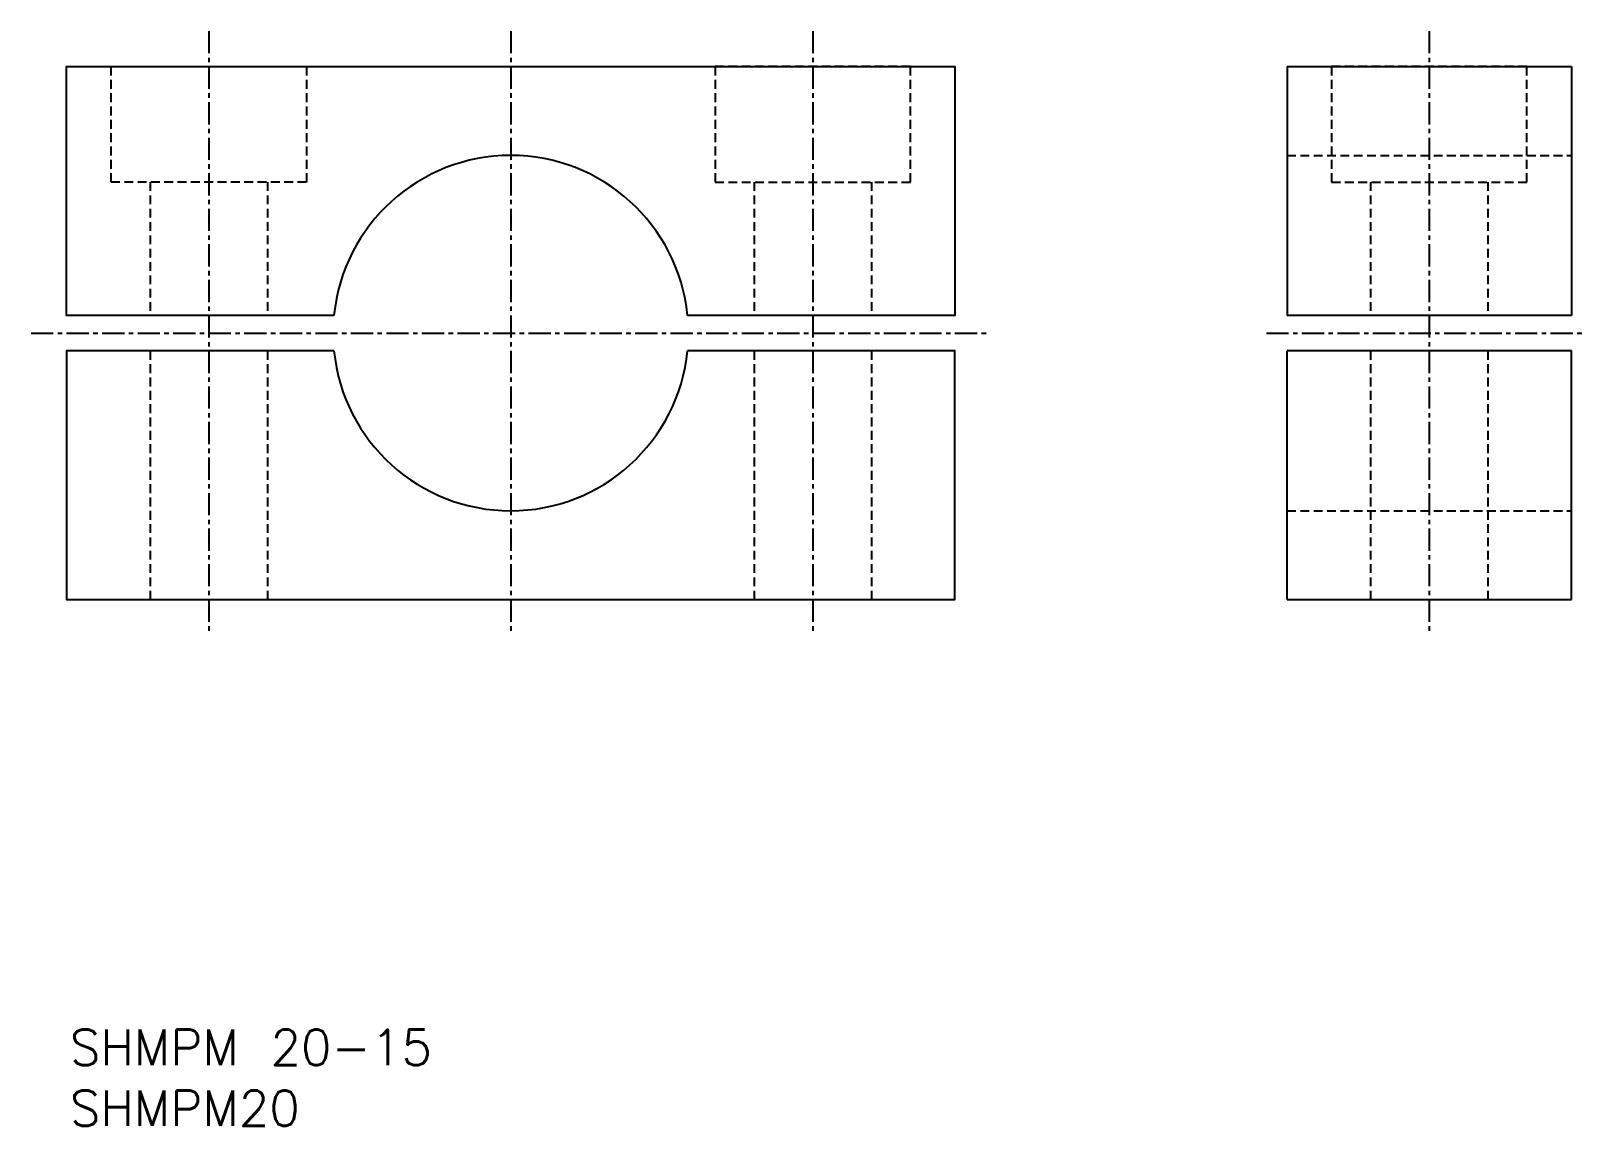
# Model space of a CAD drawing. Extents: x 121.5 to 209, y 55.4 to 117.
import ezdxf

# ---------------------------------------------------------------- set-up
doc = ezdxf.new("R2010")
doc.units = 0
doc.linetypes.add('CENTER', pattern=[2, 1.25, -0.25, 0.25, -0.25])
doc.linetypes.add('DASHED', pattern=[0.75, 0.5, -0.25])
doc.layers.get('0').update_dxf_attribs({"linetype": 'CONTINUOUS'})
doc.layers.add('CENTER', color=1, linetype='CENTER')
doc.styles.get("Standard").update_dxf_attribs({"font": 'txt.shx', "bigfont": 'extfont.shx'})

msp = doc.modelspace()

# ---------------------------------------------------------------- linework, layer by layer
at = {"color": 7, "linetype": 'CONTINUOUS'}
for p, q in [((192.197, 115), (192.197, 101)), ((192.197, 115), (208.197, 115)), ((208.197, 115), (208.197, 101)), ((208.197, 101), (192.197, 101)), ((192.197, 85), (192.197, 99)), ((208.197, 99), (192.197, 99)), ((208.197, 85), (208.197, 99)), ((192.197, 85), (208.197, 85))]:
    msp.add_line(p, q, dxfattribs=at)
at = {"color": 3, "linetype": 'DASHED'}
for p, q in [((192.197, 110), (208.197, 110)), ((128.2, 108.5), (128.2, 101)), ((134.8, 108.5), (134.8, 101)), ((162.2, 108.5), (162.2, 101)), ((168.8, 108.5), (168.8, 101)), ((196.897, 108.5), (196.897, 101)), ((203.497, 108.5), (203.497, 101)), ((128.2, 99), (128.2, 85)), ((134.8, 99), (134.8, 85)), ((162.2, 99), (162.2, 85)), ((168.8, 99), (168.8, 85)), ((196.897, 99), (196.897, 85)), ((203.497, 99), (203.497, 85)), ((192.197, 90), (208.197, 90))]:
    msp.add_line(p, q, dxfattribs=at)
at = {"color": 7, "linetype": 'CONTINUOUS'}
for points in [[(138.55, 101), (123.5, 101), (123.5, 115), (173.5, 115), (173.5, 101), (158.45, 101)], [(138.55, 99), (123.5, 99), (123.5, 85), (173.5, 85), (173.5, 99), (158.45, 99)]]:
    msp.add_lwpolyline(points, dxfattribs=at)
at = {"color": 3, "linetype": 'DASHED'}
for points in [[(137, 108.5), (126, 108.5), (126, 115), (137, 115)], [(160, 108.5), (171, 108.5), (171, 115), (160, 115)], [(194.697, 108.5), (205.697, 108.5), (205.697, 115), (194.697, 115)]]:
    msp.add_lwpolyline(points, close=True, dxfattribs=at)
at = {"color": 7, "linetype": 'CONTINUOUS'}
for start, end in [(5.73917, 174.26083), (185.73917, 354.26083)]:
    msp.add_arc((148.5, 100), 10, start, end, dxfattribs=at)
at = {"layer": 'CENTER', "color": 1, "linetype": 'CENTER'}
for p, q in [((131.5, 117), (131.5, 83)), ((148.5, 117), (148.5, 83)), ((165.5, 117), (165.5, 83)), ((200.197, 117), (200.197, 83)), ((121.5, 100), (175.5, 100)), ((191.03, 100), (208.961, 100))]:
    msp.add_line(p, q, dxfattribs=at)

# ---------------------------------------------------------------- texts
at = {"color": 7, "linetype": 'CONTINUOUS'}
for s, p in [('SHMPM 20-15', (123.683, 58.802)), ('SHMPM20', (123.683, 55.378))]:
    msp.add_text(s, height=2, dxfattribs=at).set_placement(p)

doc.saveas('drawing.dxf')
